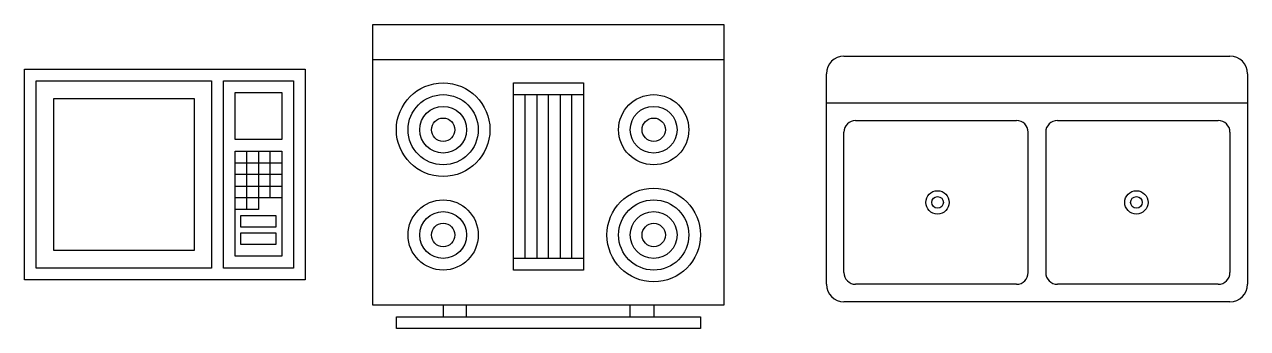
# Model space of a CAD drawing. Header units: millimetres. Extents: x 1848 to 4503, y 1618 to 2279.
import ezdxf

# ---------------------------------------------------------------- set-up
doc = ezdxf.new("R2010")
doc.units = ezdxf.units.MM

# ---------------------------------------------------------------- blocks, each defined once
blk = doc.blocks.new('Microwave')
for p, q in [((19, 7), (19, 11)), ((20, 11), (20, 7)), ((21, 7), (21, 11)), ((18, 10), (22, 10)), ((22, 9), (18, 9)), ((18, 8), (22, 8)), ((22, 7), (18, 7)), ((19, 6), (19, 7)), ((20, 7), (20, 6)), ((20, 6), (18, 6))]:
    blk.add_line(p, q)
for points in [[(0, 0), (0, 18), (24, 18), (24, 0)], [(1, 1), (1, 17), (16, 17), (16, 1)], [(17, 1), (17, 17), (23, 17), (23, 1)], [(18, 12), (18, 16), (22, 16), (22, 12)], [(2.5, 2.5), (2.5, 15.5), (14.5, 15.5), (14.5, 2.5)], [(18, 2), (18, 11), (22, 11), (22, 2)], [(18.5, 4.5), (18.5, 5.5), (21.5, 5.5), (21.5, 4.5)], [(18.5, 3), (18.5, 4), (21.5, 4), (21.5, 3)]]:
    blk.add_lwpolyline(points, close=True)
blk = doc.blocks.new('Range-Oven - 30 in top')
for p, q in [((0, -3), (30, -3)), ((12, -6), (18, -6)), ((13, -20), (13, -6)), ((14, -6), (14, -20)), ((15, -20), (15, -6)), ((16, -6), (16, -20)), ((17, -20), (17, -6)), ((18, -20), (12, -20)), ((6, -24), (6, -25)), ((8, -25), (8, -24)), ((22, -25), (22, -24)), ((24, -24), (24, -25))]:
    blk.add_line(p, q)
for points in [[(0, -24), (0, 0), (30, 0), (30, -24)], [(12, -21), (12, -5), (18, -5), (18, -21)], [(2, -26), (2, -25), (28, -25), (28, -26)]]:
    blk.add_lwpolyline(points, close=True)
for centre, radius in [((6, -9), 4), ((6, -9), 3), ((24, -9), 3), ((6, -9), 2), ((24, -9), 2), ((6, -9), 1), ((24, -9), 1), ((24, -18), 4), ((6, -18), 3), ((24, -18), 3), ((6, -18), 2), ((24, -18), 2), ((6, -18), 1), ((24, -18), 1)]:
    blk.add_circle(centre, radius)
blk = doc.blocks.new('Sink-double - 36 in top')
for p, q in [((-18, -4), (18, -4)), ((-0.75, -18.5), (-0.75, -6.5)), ((0.75, -6.5), (0.75, -18.5))]:
    blk.add_line(p, q)
for points in [[(-16.5, 0), (16.5, 0)], [(-18, -19.5), (-18, -1.5)], [(18, -1.5), (18, -19.5)], [(-15.5, -5.5), (-1.75, -5.5)], [(1.75, -5.5), (15.5, -5.5)], [(-16.5, -18.5), (-16.5, -6.5)], [(16.5, -6.5), (16.5, -18.5)], [(-1.75, -19.5), (-15.5, -19.5)], [(15.5, -19.5), (1.75, -19.5)], [(16.5, -21), (-16.5, -21)]]:
    blk.add_lwpolyline(points)
for centre, radius in [((-8.5, -12.5), 1), ((8.5, -12.5), 1), ((-8.5, -12.5), 0.5), ((8.5, -12.5), 0.5)]:
    blk.add_circle(centre, radius)
for centre, radius, start, end in [((-16.5, -1.5), 1.5, 90, 180), ((16.5, -1.5), 1.5, 0, 90), ((-15.5, -6.5), 1, 90, 180), ((-1.75, -6.5), 1, 0, 90), ((1.75, -6.5), 1, 90, 180), ((15.5, -6.5), 1, 0, 90), ((-15.5, -18.5), 1, 180, 270), ((-1.75, -18.5), 1, 270, 0), ((1.75, -18.5), 1, 180, 270), ((15.5, -18.5), 1, 270, 0), ((-16.5, -19.5), 1.5, 180, 270), ((16.5, -19.5), 1.5, 270, 0)]:
    blk.add_arc(centre, radius, start, end)

msp = doc.modelspace()

# ---------------------------------------------------------------- block references
at = {"xscale": 25.4, "yscale": 25.4, "zscale": 25.4}
for name, p in [('Range-Oven - 30 in top', (2604.4, 2278.6)), ('Sink-double - 36 in top', (4046.2, 2209.7)), ('Microwave', (1847.7, 1724.3))]:
    msp.add_blockref(name, p, dxfattribs=at)

doc.saveas('drawing.dxf')
